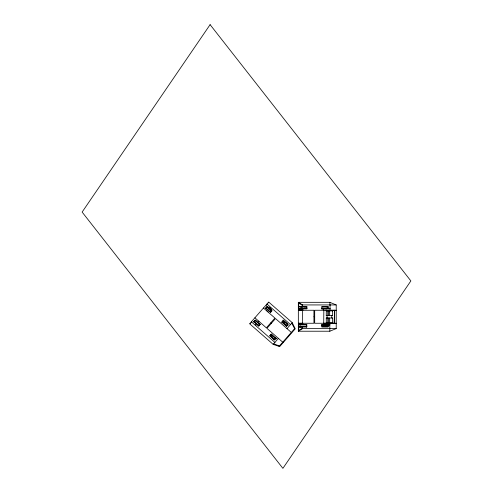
<?xml version="1.0" encoding="UTF-8"?>
<svg xmlns="http://www.w3.org/2000/svg" width="493" height="493" viewBox="0 0 493 493"><rect width="100%" height="100%" fill="white"/><g stroke="black" fill="none" stroke-linecap="round" stroke-linejoin="round"><path stroke-width="0.74" d="M298.709 330.446L298.709 323.784L302.634 323.778M336.22 304.939L329.823 302.32L298.339 302.32L298.345 331.222L329.823 331.222L336.22 328.597L336.22 304.939L302.634 304.933L302.234 305.235L302.234 306.51L306.782 306.51L306.782 308.871L302.234 308.877L302.234 309.746M330.033 305.235L329.823 302.32M329.823 331.222L329.823 323.272M291.751 323.254L294.623 328.628L279.432 345.969L273.726 343.837M266.232 305.469L266.923 304.68M253.84 321.874L255.399 320.093L260.15 324.252L258.591 326.033L253.883 321.911L255.399 320.093M265.789 308.224L267.348 306.449L272.105 310.608L270.546 312.389L265.838 308.267L267.348 306.449M260.107 324.215L258.591 326.033M276.117 338.229L274.558 340.01L269.807 335.85L271.366 334.069L276.585 338.654M286.464 326.323L281.756 322.2L283.315 320.425L288.066 324.585L286.507 326.366M269.85 335.887L271.409 334.106M281.799 322.243L283.358 320.462M273.171 344.373L279.679 346.585L295.264 328.788L292.213 322.632L268.691 302.043L249.649 323.784L273.171 344.373L278.409 338.395M286.975 328.615L292.213 322.632M298.345 331.222L302.634 328.591L336.22 328.597M298.345 330.667L302.24 328.289L302.24 327.013L306.782 327.013L306.782 324.647L298.709 324.653L299.75 324.653M323.673 323.26L325.972 323.254L325.972 324.832L330.051 324.838L323.704 324.838L323.846 308.68L323.667 310.263M302.603 310.263L298.339 310.27L313.93 310.257L313.93 323.26L298.339 323.272L302.603 323.26M321.824 324.647L321.824 327.013L328.147 327.013L328.147 324.647L321.615 324.659M323.704 324.838L323.846 323.254M327.919 324.659L327.919 325.836M300.249 327.019L300.268 325.836M305.839 308.482L305.333 308.482M301.648 307.003L301.556 307.01M321.602 308.248L324.425 308.242M326.612 308.248L326.933 308.248L325.491 308.242M321.602 325.281L324.425 325.281M326.612 325.281L326.933 325.281L325.978 325.281M305.401 326.36L305.765 326.36L305.149 326.354M298.339 304.939L298.709 304.939L298.709 303.096M321.984 306.874L328.221 306.874M302.043 307.003L302.536 307.003M306.245 307.01L306.899 307.01M323.919 308.248L321.837 308.248M326.465 308.254L328.301 308.248L325.978 308.248M302.536 308.482L301.556 308.489M306.245 308.489L306.899 308.489M302.634 309.746L298.709 309.752L298.709 304.939M323.919 325.281L321.837 325.288M326.465 325.288L328.301 325.281L325.491 325.281M302.357 326.354L299.553 326.36L306.874 326.354M305.235 326.366L306.714 326.36M321.984 326.649L328.221 326.656M298.345 328.597L298.709 328.597M301.667 306.517L298.709 306.517L302.634 306.51L302.634 304.933L298.339 302.32M302.77 307.003L304.779 307.003M303.109 307.003L299.738 307.01L301.537 307.016M324.123 308.242L325.898 308.242M303.713 308.482L304.779 308.476M303.78 308.476L299.738 308.482L301.537 308.489M323.704 308.68L330.051 308.68L325.972 308.68L325.972 310.251L336.22 310.27L335.622 310.27M323.926 308.877L321.824 308.877L321.843 306.51L328.147 306.51L328.128 308.877M301.667 308.883L298.709 308.883L302.634 308.871L302.634 324.647M321.615 308.883L323.032 308.883M303.109 309.955L301.291 309.961L302.924 309.968M334.87 310.27L314.694 310.257L314.694 323.26L334.87 323.272M326.187 310.898L332.639 310.898M326.187 315.625L332.639 315.625M313.93 316.759L314.694 316.759M326.187 317.991L332.639 317.991M326.187 322.724L332.639 322.724M335.628 323.272L336.22 323.272L325.972 323.254M302.924 323.402L301.106 323.408L302.739 323.408M324.129 325.275L325.898 325.275M303.596 326.354L304.594 326.354M301.667 327.019L298.709 327.019L302.634 327.013L302.634 328.591L302.24 328.289M305.333 307.003L307.053 307.003M304.317 307.003L305.697 307.003M307.053 308.482L304.317 308.482M306.874 324.881L299.553 324.881L299.99 324.887M250.013 323.371L250.469 323.47M298.339 302.868L302.234 305.235M286.827 325.805L285.718 324.838M256.021 321.171L255.109 320.37L256.754 321.806M274.151 337.348L275.938 338.913L274.767 337.896M255.103 322.323L255.454 322.632M259.145 325.873L258.221 325.06M272.45 337.68L270.084 335.616L271.711 337.033M284.449 321.904L284.239 321.719M288.048 325.06L286.273 323.5M266.744 306.794L269.221 308.963M268.056 307.94L267.699 307.632L268.383 308.224M270.823 310.368L271.175 310.676L270.515 310.097M272.327 335.751L270.984 334.581L272.962 336.306M273.861 338.925L274.176 339.196L273.59 338.685M272.857 338.038L275.014 339.936M269.351 307.114L271.095 308.636M284.701 322.12L285.484 322.804M285.09 322.459L283.118 320.733L284.085 321.59M271.199 310.707L271.742 311.182L270.121 309.746M284.578 323.833L282.212 321.769L283.832 323.186M284.449 323.722L286.803 325.793M267.366 309.296L268.247 310.072M267.804 309.684L265.776 307.909L266.67 308.704M285.687 325.411L286.427 326.058M266.436 310.448L268.174 311.97M258.129 321.042L259.028 321.83M275.045 337.563L275.951 338.358M256.052 321.183L257.599 322.539M272.574 335.967L273.356 336.651M256.625 323.648L253.944 321.313L255.047 322.28M255.208 324.376L256.107 325.164M278.613 345.655L279.679 346.585M270.466 308.883L271.631 309.9M283.142 319.982L287.542 323.839M285.355 322.687L286.673 323.846M269.073 308.834L270.577 310.146M268.106 309.943L270.793 312.303M285.447 325.189L286.55 326.156M263.453 308.02L274.928 318.065L266.362 327.851L254.887 317.806M291.757 332.8L275.501 318.57L266.935 328.35L283.192 342.58M270.645 322.958L271.218 323.457M274.798 337.341L276.462 338.796M258.492 323.328L260.144 324.77M257.451 322.41L258.948 323.722M273.227 336.534L274.552 337.693M256.477 323.519L258.991 325.725M272.321 337.569L272.999 338.155M274.946 342.444L251.381 321.812L251.683 322.077M267.268 304.28L266.966 304.015L290.531 324.647M267.2 306.319L268.174 307.176M288.066 325.066L287.259 324.357M286.624 323.802L287.209 324.32M267.114 307.127L267.644 307.589M269.542 311.206L270.207 311.792M265.641 308.1L266.614 308.957M258.893 323.673L259.552 324.258M274.496 337.65L275.082 338.167M257.919 324.782L258.579 325.368M274.225 339.233L274.7 339.652M253.692 321.744L254.665 322.601M283.783 320.838L282.224 322.619M271.877 334.531L270.318 336.312M268.328 302.455L268.488 302.893M332.553 310.898L332.553 315.625M332.553 317.991L332.553 322.724M331.783 315.625L331.783 317.991M330.051 304.933L330.033 310.257M329.688 310.898L329.688 315.625M329.688 317.991L329.688 322.724M328.732 310.898L328.732 315.625M328.732 317.991L328.732 322.724M327.937 307.7L327.919 308.883M327.777 310.898L327.777 315.625M327.777 317.991L327.777 322.724M327.05 315.625L327.05 317.991M326.274 310.898L326.274 315.625M326.274 317.991L326.274 322.724M302.24 323.778L302.24 324.647M210.104 24.65L82.128 212.076L282.896 468.35L410.872 280.924L210.104 24.65M306.572 327.019L306.547 325.836L306.572 327.019M334.494 310.263L334.229 323.266L334.494 310.263"/></g></svg>
